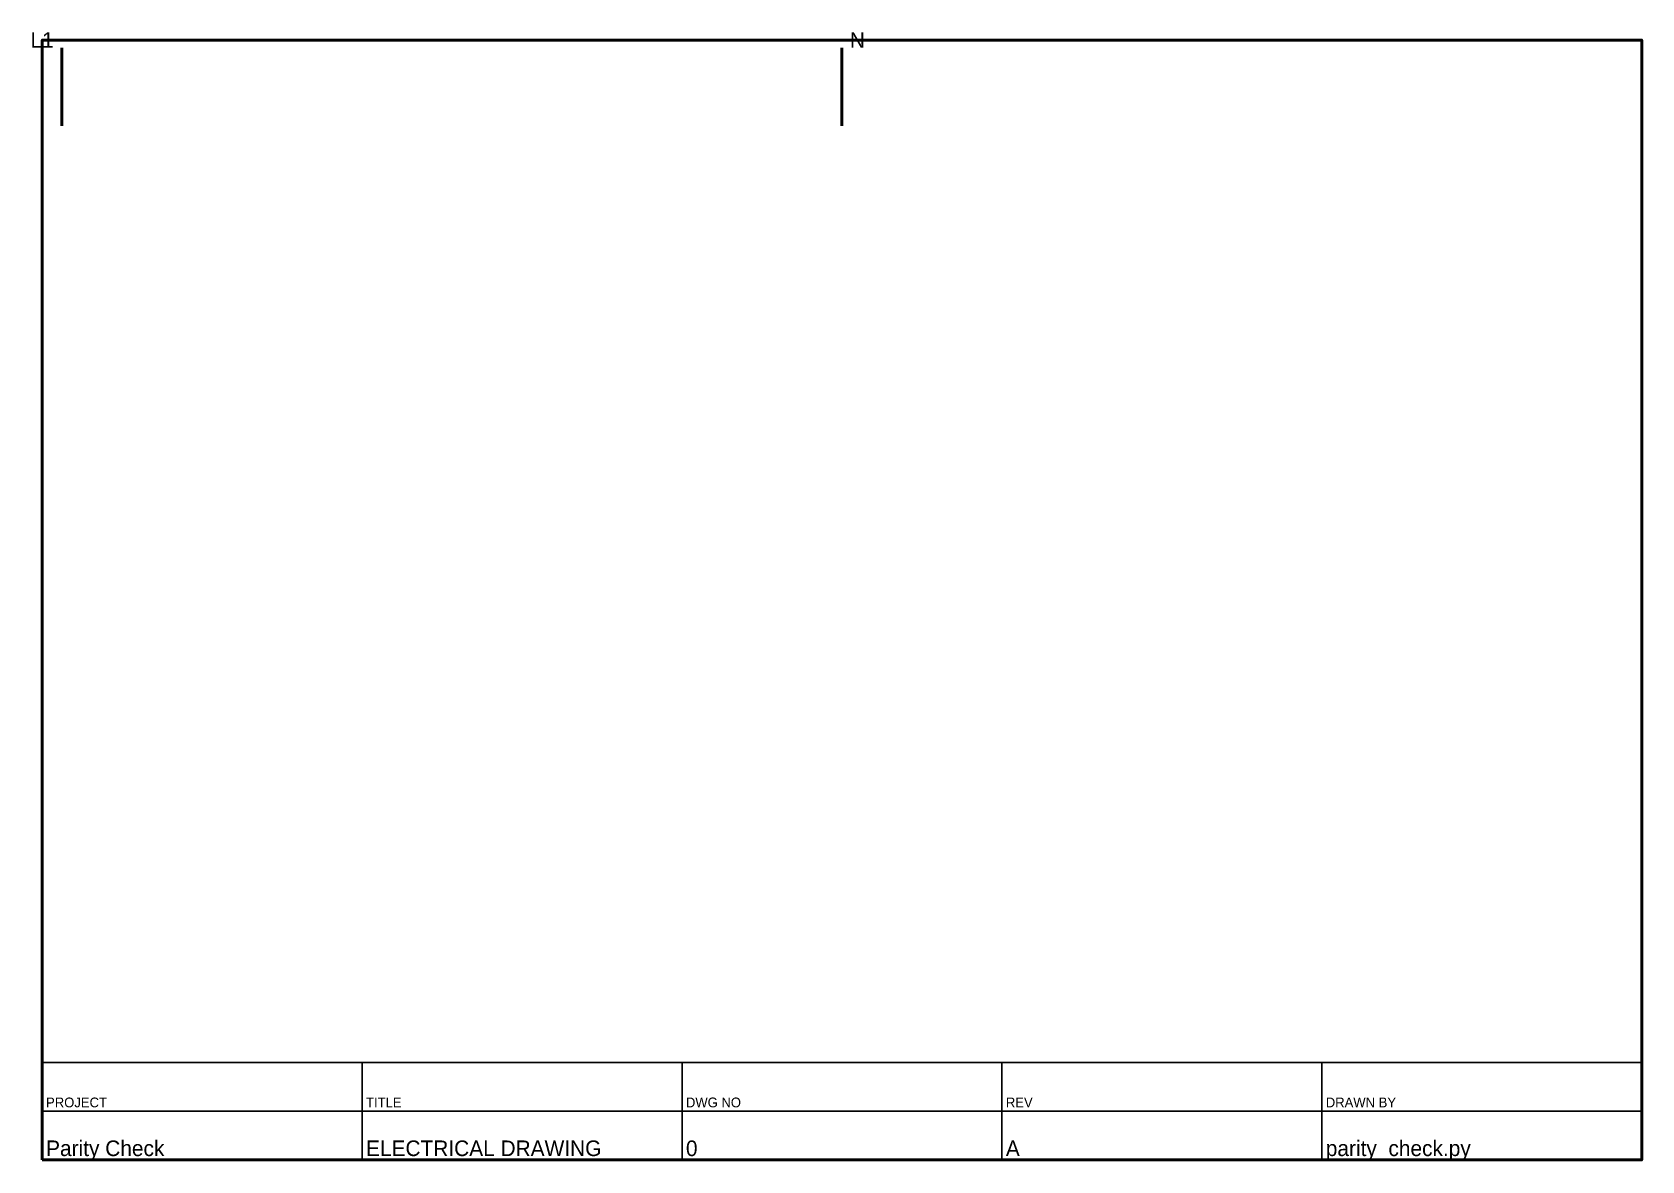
# Model space of a CAD drawing. Header units: metres. Extents: x 2 to 415, y 5 to 294.
import ezdxf

# ---------------------------------------------------------------- set-up
doc = ezdxf.new("R2010")
doc.units = ezdxf.units.M
for name, color, linetype in [('BORDER', 7, 'Continuous'), ('RAIL', 7, 'Continuous'), ('TITLE_BLOCK', 7, 'Continuous')]:
    doc.layers.add(name, color=color, linetype=linetype)

msp = doc.modelspace()

# ---------------------------------------------------------------- linework, layer by layer
at = {"layer": 'BORDER', "lineweight": 50}
msp.add_lwpolyline([(5, 5), (415, 5), (415, 292), (5, 292)], close=True, dxfattribs=at)
at = {"layer": 'RAIL', "lineweight": 50}
for p, q in [((10, 290), (10, 270)), ((210, 290), (210, 270))]:
    msp.add_line(p, q, dxfattribs=at)
at = {"layer": 'TITLE_BLOCK'}
for p, q in [((5, 5), (5, 30)), ((87, 5), (87, 30)), ((169, 5), (169, 30)), ((251, 5), (251, 30)), ((333, 5), (333, 30)), ((5, 17.5), (87, 17.5)), ((87, 17.5), (169, 17.5)), ((169, 17.5), (251, 17.5)), ((251, 17.5), (333, 17.5)), ((333, 17.5), (415, 17.5))]:
    msp.add_line(p, q, dxfattribs=at)
msp.add_lwpolyline([(5, 5), (415, 5), (415, 30), (5, 30)], close=True, dxfattribs=at)

# ---------------------------------------------------------------- texts
for s, p in [('L1', (2, 290)), ('N', (212, 290))]:
    msp.add_text(s, height=4).set_placement(p)
for s, height, p in [('PROJECT', 2.5, (6, 18.5)), ('TITLE', 2.5, (88, 18.5)), ('DWG NO', 2.5, (170, 18.5)), ('REV', 2.5, (252, 18.5)), ('DRAWN BY', 2.5, (334, 18.5)), ('Parity Check', 4, (6, 6)), ('ELECTRICAL DRAWING', 4, (88, 6)), ('0', 4, (170, 6)), ('A', 4, (252, 6)), ('parity_check.py', 4, (334, 6))]:
    msp.add_text(s, height=height, dxfattribs=at).set_placement(p)

doc.saveas('drawing.dxf')
